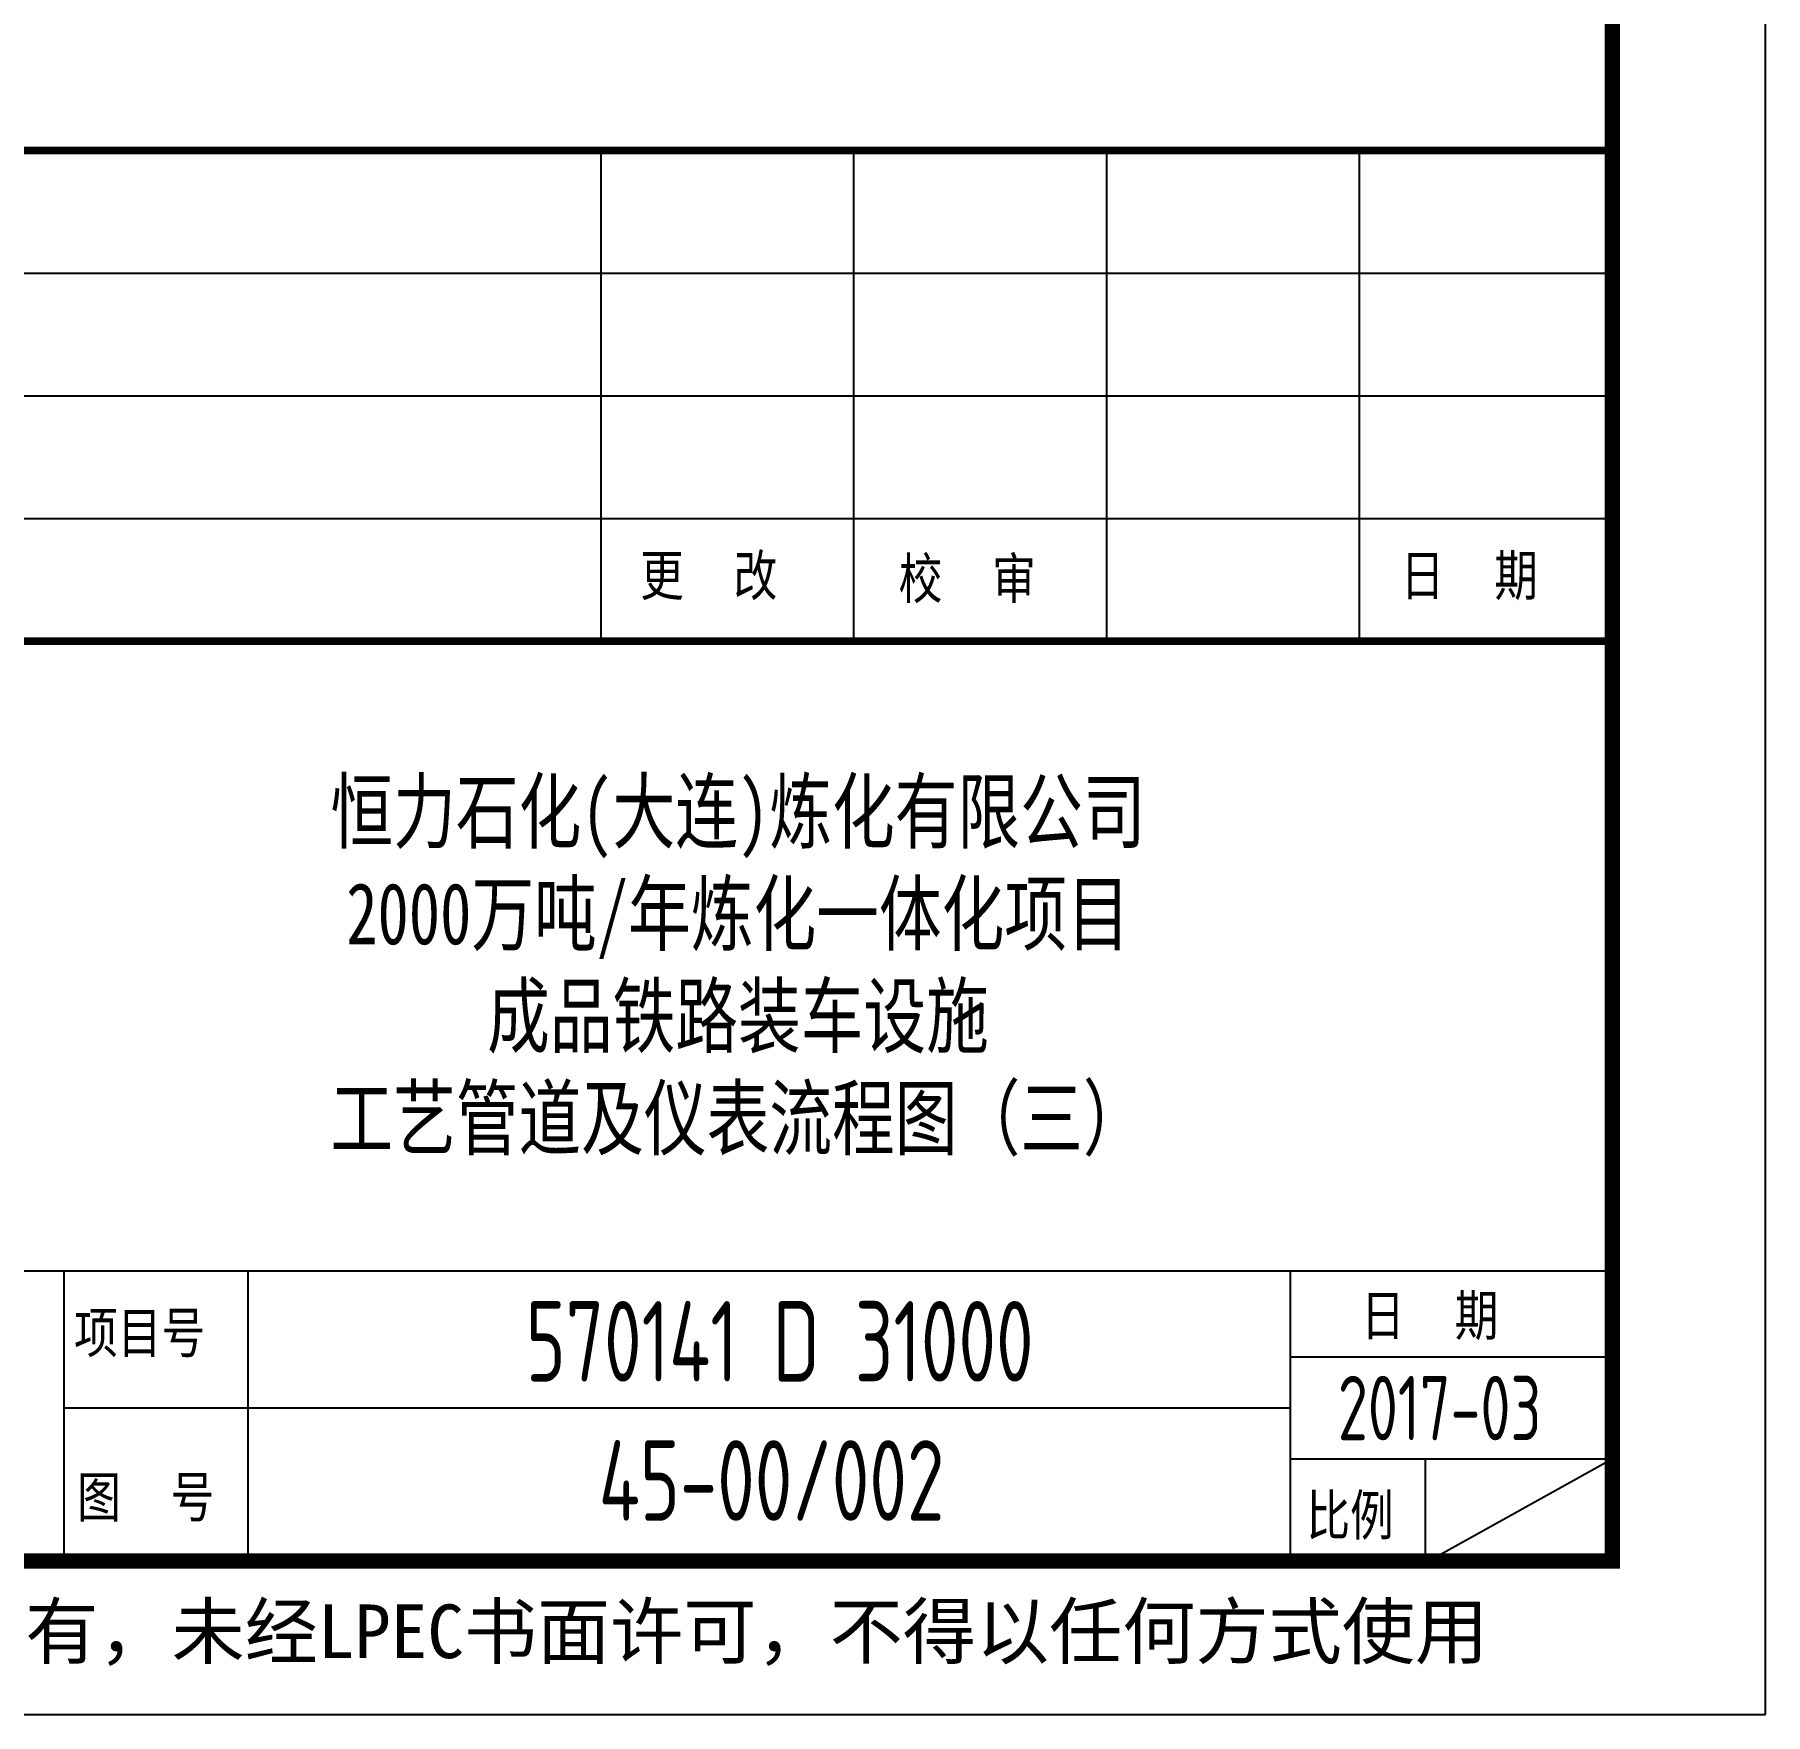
# Model space of a CAD drawing. Extents: x 24843 to 27502, y -10108 to -7552.
# Drawn here: x 27354.3 to 27467.3, y -9363.4 to -9253.8 of the extents above; entities that cross this region are included whole.
import ezdxf
from ezdxf.enums import TextEntityAlignment as Align

# ---------------------------------------------------------------- set-up
doc = ezdxf.new("R2010")
doc.units = 0
doc.layers.get('0').update_dxf_attribs({"linetype": 'CONTINUOUS'})
doc.layers.add('角图章', color=7, linetype='CONTINUOUS')
doc.styles.add('COMMON', font='', dxfattribs={"width": 0.75})
doc.styles.add('CORPORATION', font='simhei.ttf')
doc.styles.add('LYTXT', font='ascii.shx', dxfattribs={"width": 0.8, "height": 4, "bigfont": 'LYTXT.shx'})
doc.styles.get('COMMON').set_extended_font_data('仿宋_GB2312')

msp = doc.modelspace()

# ---------------------------------------------------------------- linework, layer by layer
for p, q in [((27391.26, -9261.38), (27391.26, -9293.38)), ((27407.76, -9261.38), (27407.76, -9293.38)), ((27424.26, -9261.38), (27424.26, -9293.38)), ((27440.76, -9261.38), (27440.76, -9293.38)), ((27277.26, -9269.38), (27457.26, -9269.38)), ((27277.26, -9277.38), (27457.26, -9277.38)), ((27277.26, -9285.38), (27457.26, -9285.38)), ((27277.26, -9334.45), (27457.26, -9334.45)), ((27356.26, -9353.38), (27356.26, -9334.45)), ((27368.26, -9353.38), (27368.26, -9334.45)), ((27436.26, -9353.38), (27436.26, -9334.45)), ((27436.26, -9340.05), (27457.26, -9340.05)), ((27356.26, -9343.38), (27436.26, -9343.38)), ((27436.26, -9346.71), (27457.26, -9346.71)), ((27445.05, -9346.71), (27445.05, -9353.38))]:
    msp.add_line(p, q)
msp.add_lwpolyline([(26626.26, -9363.38), (27467.26, -9363.38), (27467.26, -8769.38), (26626.26, -8769.38)], close=True)
at = {"const_width": 1}
msp.add_lwpolyline([(26651.26, -9353.38), (27457.26, -9353.38), (27457.26, -8779.38), (26651.26, -8779.38)], close=True, dxfattribs=at)
at = {"const_width": 0.5}
for points in [[(27277.26, -9353.38), (27277.26, -9261.38), (27457.26, -9261.38)], [(27457.26, -9261.38), (27457.26, -9353.38)], [(27457.26, -9261.38), (27457.26, -9353.38)], [(27277.26, -9293.38), (27457.26, -9293.38)], [(27277.26, -9353.38), (27457.26, -9353.38)], [(27277.26, -9353.38), (27457.26, -9353.38)]]:
    msp.add_lwpolyline(points, dxfattribs=at)
at = {"layer": '角图章'}
msp.add_line((27445.26, -9353.38), (27457.26, -9346.71), dxfattribs=at)
msp.add_line((27445.26, -9353.38), (27457.26, -9346.71), dxfattribs=at)

# ---------------------------------------------------------------- texts
for s, height, style, p in [('更  改', 3, 'LYTXT', (27393.83, -9290.69)), ('校  审', 3, 'LYTXT', (27410.7, -9290.89)), ('日  期', 3, 'LYTXT', (27443.46, -9290.69)), ('日  期', 3, 'LYTXT', (27440.88, -9338.96)), ('项目号', 3, 'LYTXT', (27356.9, -9340.09)), ('图  号', 3, 'LYTXT', (27357.1, -9350.8)), ('比例', 3, 'LYTXT', (27437.31, -9351.99)), ('版权归LPEC所有，未经LPEC书面许可，不得以任何方式使用', 3.5, 'CORPORATION', (27325.09, -9359.71))]:
    msp.add_text(s, height=height, dxfattribs=dict(style=style)).set_placement(p)
at = {"color": 3, "style": 'LYTXT', "width": 0.8}
for s, p in [('570141 D 31000', (27402.94, -9341.67)), ('45-00/002', (27402.41, -9350.75))]:
    msp.add_text(s, height=5.25, dxfattribs=at).set_placement(p, align=Align.CENTER)
msp.add_text('2017-03', height=4.2, dxfattribs=at).set_placement((27439.36, -9345.5))
at = {"layer": '角图章', "color": 4, "insert": (27400.22, -9314.74), "char_height": 4, "width": 88.8942, "attachment_point": 5, "style": 'COMMON'}
msp.add_mtext('{\\fSimHei|b0|i0|c134|p2;恒力石化(大连)炼化有限公司\\P2000万吨/年炼化一体化项目\\P成品铁路装车设施 \\P工艺管道及仪表流程图（三）}', dxfattribs=at)

doc.saveas('drawing.dxf')
